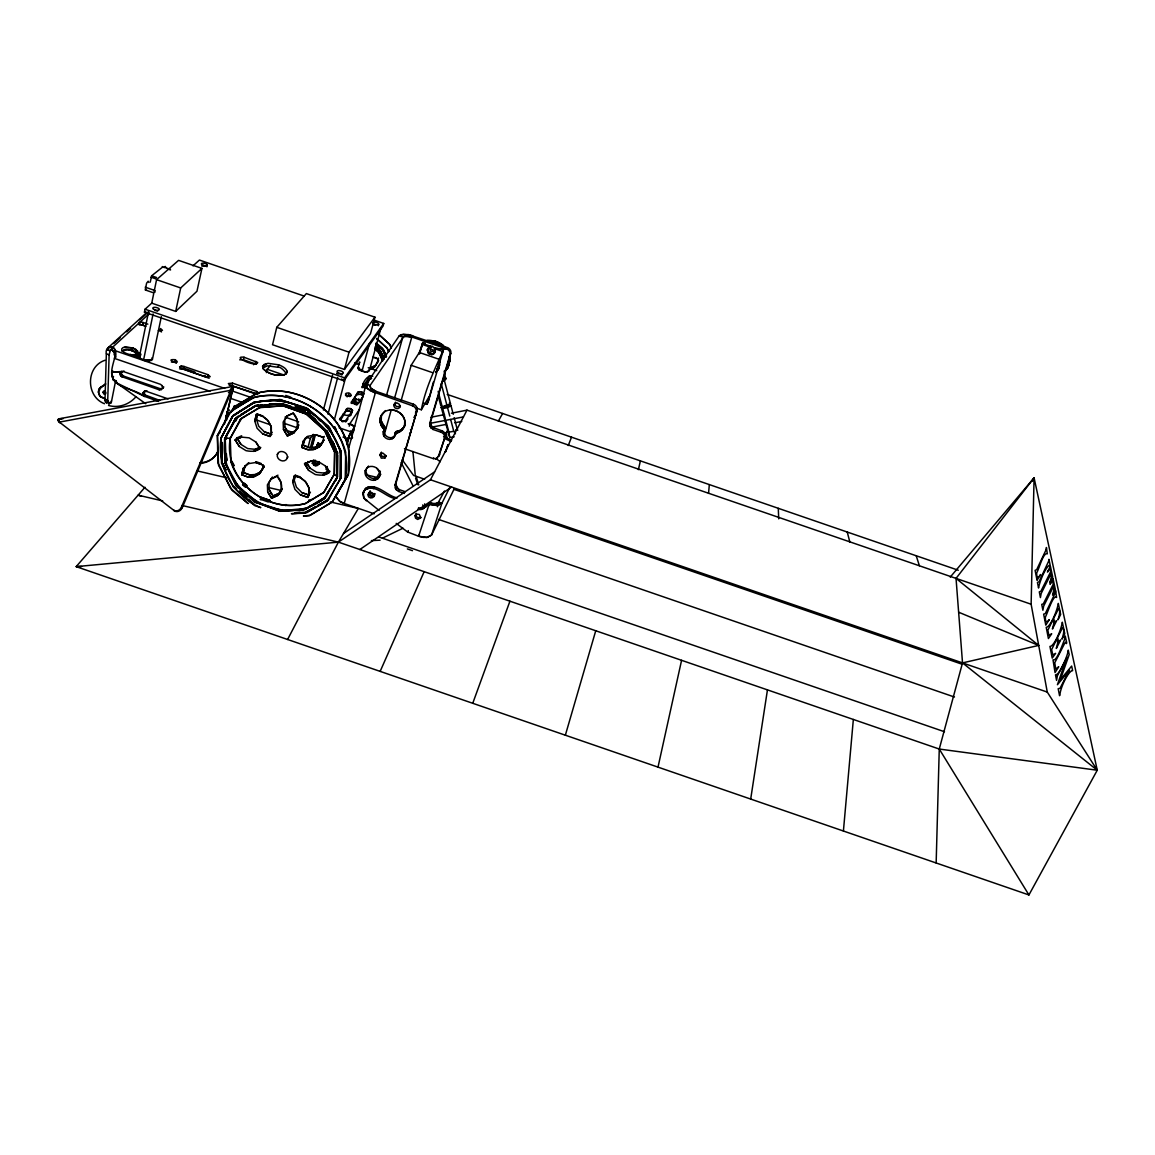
<?xml version="1.0" encoding="UTF-8"?>
<svg xmlns="http://www.w3.org/2000/svg" width="1155" height="1155" viewBox="0 0 1155 1155"><rect width="100%" height="100%" fill="white"/><g stroke="black" fill="none" stroke-linecap="round" stroke-linejoin="round"><path stroke-width="1.5" d="M287.22 457.914C288.721 452.255 279.207 448.631 277.316 454.507C276.262 459.199 282.715 463.025 286.238 459.69L287.999 456.86M314.478 460.47L315.763 460.484L313.077 461.148L312.456 463.473L315.416 466.071L317.813 465.321L319.098 461.495M319.228 463.054L317.553 464.758L314.983 464.454L313.308 462.39L313.785 460.065M327.24 466.505L325.984 469.204L328.395 471.615M340.711 450.638L340.869 478.055L326.519 501.515L304.963 513.123L291.421 513.73L306.898 512.575L328.193 499.913L340.869 478.055L340.711 450.205L328.352 426.137L306.696 407.989L279.654 399.515L305.728 408.004M392.31 438.64L395.746 434.193L394.779 435.81L394.851 433.313C401.435 433.01 406.286 426.484 404.64 420.045C402.705 413.764 396.107 408.812 389.452 410.126M326.793 466.736L328.482 470.172M415.713 411.729L415.67 414.905L414.226 417.359L415.67 414.905L415.713 411.859M334.488 451.778L324.959 430.959L306.811 414.385L283.841 405.91L260.611 407.224L241.742 418.009L230.249 438.308L231.101 462.549C241.409 492.665 274.717 511.766 305.801 503.421L323.963 492.29L334.3 474.127L334.647 452.067L324.497 430.339L305.801 413.779L282.325 405.694L258.908 407.758L240.327 419.453L230.249 438.308C222.958 479.065 266.329 514.249 305.137 503.623L323.718 492.535L334.3 474.127L334.647 452.067M336.206 450.508L337.246 453.727L336.87 477.679L323.876 499.003L303.563 509.961L279.091 511.073L254.591 501.819L280.679 511.304L305.382 509.442L325.436 497.516M340.869 478.055L340.35 478.877L340.783 453.439C330.778 416.681 290.93 392.714 253.883 402.763L232.588 416.204L221.11 437.832C216.505 466.62 233.685 496.881 260.669 507.536M303.39 515.982L310.146 515.361L332.438 501.79L345.215 479.542L345.706 452.284C335.037 412.826 292.273 387.098 252.512 397.898L229.701 412.349L217.414 435.551L217.862 462.736L230.697 488.551L248.007 503.508M232.314 411.267L235.245 406.026L258.316 392.772C306.782 381.121 358.613 423.842 348.305 474.633L335.297 497.083L348.305 474.633L348.824 447.49C338.256 408.249 295.738 382.652 256.208 393.422L233.512 407.802L231.058 412.422M337.823 454.983L337.39 476.856L326.23 496.419L306.653 508.373L282.455 510.611L259.658 503.306M356.159 398.923L354.686 401.651L357.458 404.077M435.854 372.516L439.145 367.723L439.261 362.367M303.967 516.025L309.323 515.621L332.149 502.093L345.215 479.542C355.538 428.462 303.346 385.568 254.62 397.248L231.448 410.559L217.414 435.551L218.569 465.292L232.169 490.355L248.065 503.392M352.015 403.543L352.058 401.767C353.098 398.374 357.833 398.504 359.653 401.103M364.85 388.354L364.893 386.535L362.858 383.677M435.089 352.145L434.785 347.713L443.433 349.647L427.971 402.503L426.917 404.308L423.712 403.21M435.652 349.445L433.934 353.849L432.158 354.628L428.722 353.647L427.235 349.936M144.981 487.251L76.172 566.629L1028.932 894.952L1097.25 770.226L1047.267 692.076L1031.126 604.224L1034.086 477.838L950.247 577.096M363.175 387.647L364.662 384.904M368.546 466.043L365.153 470.821C363.782 476.553 370.12 481.664 375.534 480.018L378.205 478.43L380.717 474.156L377.988 478.632L373.599 480.162M385.698 455.474L382.767 453.02L379.822 454.825L381.309 458.16L384.99 457.972M381.424 452.139L380.789 454.435L382.305 456.514L386.059 456.239M936.156 862.973L939.26 749.046L962.519 662.898L956.037 578.395L1034.086 477.838L1097.25 770.226L939.26 749.046L338.401 542.128L182.042 505.471M145.79 403.774L116.597 382.926C106.26 374.942 115.283 362.107 115.587 351.423C114.157 343.526 104.499 346.644 106.347 353.834L105.018 399.515L105.336 402.128L107.227 402.748M385.351 410.574L381.367 415.829L381.078 420.16L382.507 424.448L385.438 428.115L383.215 431.826L383.142 434.309C384.11 438.698 390.116 441.123 393.552 437.889L395.746 434.193M404.929 425.257L403.528 427.884L400.135 430.512L395.833 431.696L394.851 433.313L399.168 432.129L402.575 429.487L404.568 425.747L404.755 420.536C402.835 409.029 384.124 405.492 380.37 417.417L380.082 421.748L381.497 426.051L384.442 429.732C380.789 426.426 378.306 420.232 381.367 415.829L381.237 421.041L385.438 428.115L384.139 432.692C385.091 437.081 391.112 439.492 394.534 436.272M385.019 457.929L385.727 455.604M115.471 354.094L115.587 357.343L115.471 354.094L111.804 349.619L110.562 349.489L109.133 354.787L107.718 400.439L108.498 403.73L110.822 402.951L111.443 400.814M399.904 406.863L399.399 404.337L397.031 402.936L394.577 403.745L393.913 406.098C394.606 409.462 399.731 409.563 400.395 406.069M395.559 402.171L394.894 404.524L396.439 406.661L400.193 406.401M318.448 442.625L317.033 444.877L317.856 447.62M318.419 464.252L317.582 461.538M432.288 346.37L429.487 348.146L430.858 351.351L434.309 351.134L435.045 348.824M430.902 345.807L430.786 349.171L434.208 350.34M370.452 491.25L367.94 495.437C368.748 499.032 374.105 498.657 374.567 494.946L374.624 493.734M368.792 492.867L369.268 495.278L371.477 496.636L374.567 494.946M439.362 362.843L438.871 361.732L438.236 367.406L435.911 372.314L439.145 367.723L439.838 361.919M373.787 496.304L372.213 492.925L369.658 492.608L367.983 494.21M415.035 515.707L415.497 518.104L417.691 519.476L420.824 517.801L419.308 514.451L416.738 514.119L415.035 515.707L416.392 513.34M415.757 514.322L417.157 517.599L420.839 517.454M430.988 428.202L429.646 423.813L449.974 354.816A4.88 4.418 31.8 0 0 446.639 348.954L411.815 336.986L403.831 336.394L370.048 385.51L370.87 388.455L375.794 391.256L413.432 404.207A5.27 4.692 30.7 0 1 417.071 410.458L394.88 485.389L396.382 490.067M417.071 410.458L395.833 483.7L397.334 488.363M397.349 497.877C387.127 496.39 376.039 481.534 365.471 488.579L363.161 492.478L364.07 498.368L379.114 510.467M427.783 349.084C427.09 352.78 432.389 355.422 434.915 352.578M427.798 348.709L428.895 352.463L432.692 353.762L434.468 352.997M349.027 446.999L366.164 384.182L399.182 335.888L401.045 334.661L408.35 334.546L447.447 347.626A4.865 4.418 31.8 0 1 450.768 353.459L430.454 422.355L431.811 426.729M115.182 355.134C116.337 352.03 115.197 348.767 112.122 347.106C109.393 344.811 104.325 350.759 109.956 350.557L112.627 348.117M254.793 421.113L256.381 414.298L262.199 416.002L267.166 419.64L271.093 426.224L271.338 433.327L270.068 436.46L262.676 433.861L257.089 428.26L254.793 421.113L256.381 414.298L262.979 416.406L268.321 420.969L271.31 427.018L271.338 433.327L272.132 432.288M264.278 431.782L271.656 434.381L264.278 431.782L258.706 426.195L256.424 419.077L256.728 415.511M708.549 493.387L709.329 484.595M843.41 831.023L853.343 719.464M351.856 412.681L349.012 410.834L345.951 411.209L340.624 420.016M382.753 360.938L379.244 352.925L375.029 348.926M292.72 482.415L294.366 475.802L300.112 477.491L304.992 481.058L308.818 487.468L308.991 494.369L307.692 497.386L300.401 494.816L294.929 489.359L292.72 482.415L294.366 475.802L300.878 477.896L306.118 482.342L309.02 488.233L308.991 494.369L310.45 492.16M262.633 468.367L259.225 474.055L253.032 476.986L247.3 476.885L241.727 474.676L243.373 468.107L248.455 463.66L255.616 462.52L262.979 465.003L262.633 468.367L259.76 473.536L254.576 476.625L248.123 477.029L241.727 474.676L243.373 468.107M241.727 474.676L243.359 472.525L245.004 465.97L248.801 462.635M300.401 494.816L307.692 497.386L309.165 495.177L301.874 492.622L296.431 487.165L294.222 480.235L294.568 476.784M267.671 491.828L271.613 498.224L277.907 495.351C283.437 490.038 282.441 481.303 277.186 476.25L270.862 479.166L267.382 484.855L267.671 491.828L271.613 498.224L277.907 495.351L282.167 488.594M296.084 430.252C299.333 424.708 297.528 417.547 293.197 413.129L286.729 416.19L283.163 422.109L283.423 429.328L287.422 435.94L293.861 432.923L297.6 428.187M449.771 416.089L447.534 407.614L448.544 406.055L441.297 407.6L449.757 437.586L454.204 436.807M323.876 439.81L319.589 446.667L313.222 449.685L307.374 449.598L301.729 447.36L303.534 440.647L308.775 436.085L316.095 434.901L323.559 437.413L323.155 440.864L320.137 446.148L314.795 449.309L308.226 449.743L301.729 447.36L303.534 440.647M301.729 447.36L305.021 438.553L307.649 436.272M148.851 282.499L148.187 281.214L146.613 283.177L145.198 289.905L153.456 292.793M154.914 292.258L155.117 290.584L145.227 287.176M162.48 267.18L151.623 275.814L150.251 282.152M445.787 379.042L443.664 379.851M374.191 513.802L344.219 503.479L375.794 391.256L370.51 388.066L370.048 385.51L366.164 384.182L365.861 386.232L367.391 388.6L370.51 390.895L412.479 405.78A5.27 4.707 30.6 0 1 416.132 412.032M363.493 386.636C360.533 384.933 368.228 373.484 372.459 376.155M750.692 799.072L767.454 689.881M363.695 492.882L363.969 491.135L362.887 494.225L363.753 497.805L366.294 500.779L366.698 500.101M335.715 496.708L340.119 501.588L344.219 503.479L339.671 501.313L335.657 496.405M99.33 390.607L100.326 387.604L105.48 383.893M351.914 412.84C351.019 408.928 343.67 413.115 346.63 408.711L350.99 408.783L352.477 410.718L345.374 420.896L342.024 420.738L339.772 418.976L347.568 408.22L350.355 408.524L352.593 410.328L349.893 416.045M98.695 389.683L98.911 394.418M113.479 376.4L112.815 379.778L116.207 380.948M111.299 402.489L115.688 380.443L115.139 380.962M124.163 347.337L132.811 347.958L137.618 351.062C137.272 357.718 124.884 354.239 121.982 350.557L121.679 348.926L122.935 347.655L125.736 346.976L132.811 347.958L132.291 350.543C145.386 358.382 129.374 347.467 125.115 349.59M138.759 323.775L138.614 322.577L139.928 322.187A3.147 1.299 12.2 0 1 143.09 322.505L147.84 324.151M139.149 324.786L139.928 322.187L148.966 313.915M373.599 319.949L383.749 323.443L382.998 326.172L343.8 380.76L144.447 312.168L145.054 309.208L151.738 303.159L156.575 279.654L178.577 260.366L201.937 268.393L196.971 291.233L175.704 311.402L151.738 303.159M145.732 326.129L142.57 325.031L143.076 322.505M140.217 357.126L139.452 356.318L148.562 311.792M153.095 313.929L143.538 360.201L146.44 360.894M366.164 384.182L366.842 387.993L374.769 392.801M161.325 316.701L152.417 359.378L151.926 357.877M175.704 311.402L180.685 287.956L201.937 268.393M176.325 363.233L174.723 362.295L175.286 359.725C162.35 358.656 183.428 366.178 175.286 359.725M209.142 378.248L183.284 368.965L183.847 366.38L179.617 366.77L181.667 368.662L206.009 377.035L210.181 376.66L208.102 374.725L183.847 366.38M206.904 266.819L207.207 265.433A3.061 1.155 13.4 0 0 203.843 263.181A3.061 1.155 13.4 0 0 202.111 264.769A3.061 1.155 13.4 0 0 207.207 265.433M658.004 767.137L681.58 660.314M204.464 375.938L207.525 377.295L208.102 374.725M638.383 469.666L640.404 460.874M257.348 394.591L231.91 385.698L232.516 383.128L228.372 383.547L230.48 385.452L257.883 394.086M224.388 424.405L232.79 389.582L232.487 386.521L181.465 507.146A5.356 4.302 -47.9 0 1 173.712 510.25L174.477 510.842A5.342 4.302 -47.9 0 0 182.23 507.738L232.805 388.066L225.687 420.391M226.394 420.463L226.77 418.89M256.352 364.33L243.431 359.739L244.023 357.242C230.755 355.668 256.41 368.142 257.68 362.468L244.023 357.242M256.424 419.077L257.623 413.966M449.642 360.201L448.819 357.083L449.642 360.201L447.866 367.723L444.892 371.087L447.519 368.358L450.089 359.422L449.324 356.289M450.089 359.422L448.328 366.944L445.339 370.322L447.981 367.579L450.089 359.422L449.266 356.318M233.223 409.52L234.046 406.04M234.119 408.61L234.826 405.622M253.624 364.735L253.912 363.478M255.212 363.796L255.804 361.298M115.067 355.697L114.461 358.397L209.979 391.271M256.15 394.028L256.771 391.473L232.516 383.128M276.767 327.327L272.537 344.724L344.45 369.456L370.481 333.737L374.956 317.177L306.349 293.587L276.767 327.327L349.027 352.188L374.956 317.177M266.386 372.617L267.209 369.268L270.472 365.355M286.05 373.108C288.071 376.01 281.315 365.832 277.98 367.29L278.586 364.807L268.047 363.334L264.264 364.345L262.575 366.337L263.326 368.921C268.971 374.408 278.023 376.761 285.545 374.234C290.28 370.076 281.863 365.832 278.586 364.807M294.222 480.235L295.463 475.297M263.427 467.299L264.221 466.23L260.813 471.89L254.634 474.835L248.917 474.719L243.359 472.525L245.004 465.97M308.053 447.23L310.32 438.525L313.279 434.352M310.637 446.812L313.799 434.684M312.081 444.747L313.438 439.564M306.551 466.577L307.88 461.466M314.636 435.666L311.475 447.736L312.298 446.552M312.745 444.863L314.954 436.431M323.4 410.068L332.553 375.173M427.971 402.503L433.356 382.06M327.991 414.212L337.693 377.454M344.45 369.456L349.027 352.188M383.749 323.443L344.58 377.858L343.8 380.76L341.562 378.999M334.286 420.059L345.879 376.544M303.231 445.252L309.699 447.635L316.268 447.202L321.595 444.04L323.848 440.084L321.032 444.56L314.694 447.577L308.861 447.476L303.231 445.252L305.021 438.553M339.541 419.77L339.888 418.5M347.121 396.901L347.453 395.66C342.082 393.754 349.099 391.3 350.99 394.562L350.918 395.717M349.041 393.379L348.377 395.862L349.806 396.613M345.475 421.82L345.821 420.55M351.033 403.037L358.079 391.964L359.768 391.646M353.546 399.053C352.318 401.261 354.484 406.416 357.4 404.062M364.619 371.838L361.991 371.203L369.557 343.208M351.625 402.936L357.805 392.44M349.214 426.195L349.907 423.654L359.624 409.144M356.837 405.03C360.071 401.074 368.95 390.578 358.382 391.834M378.32 325.768L378.681 324.411A3.017 1.184 15.7 0 0 375.086 322.086A3.017 1.184 15.7 0 0 373.816 323.833A3.017 1.184 15.7 0 0 378.681 324.411M346.731 444.04L348.796 436.691M362.757 385.236L362.093 387.676L368.257 378.696L371.491 378.508L368.257 378.696L368.921 376.27L372.719 376.285M347.034 444.588L349.633 435.551L354.051 428.563M350.196 434.396L354.744 426.022L348.131 423.755L349.907 423.654A5.558 4.865 32.4 0 1 353.213 426.31M363.536 394.404L362.872 396.872L363.103 395.862L360.981 394.447L361.659 391.978M353.372 431.883L353.82 430.194A5.558 4.865 32.4 0 0 353.921 428.245M366.409 387.416L369.485 378.797L369.181 379.937M358.902 365.052L359.754 361.963L358.469 364.893M386.535 395.342L402.806 337.13L406.199 336.004L411.815 336.986L412.696 335.672L403.355 334.228L399.182 335.888L402.806 337.13M383.908 435.911L391.242 409.881M394.678 397.724L411.815 336.986M401.03 400.929L411.166 365.298L419.337 352.477L422.788 342.544L425.083 343.338L424.823 344.204M419.482 354.109L422.788 343.078M420.752 349.676L422.196 344.681M416.551 408.134L421.358 409.78C425.387 388.282 434.829 369.152 443.433 349.647L442.408 353.127M441.138 348.853L446.639 348.954L447.447 347.626M426.917 404.308L429.256 396.295L421.358 409.78M565.358 735.201L595.749 630.745M438.38 456.442L445.209 436.431A4.75 4.23 28.2 0 0 441.961 430.815L432.288 427.22L430.584 424.722M438.943 456.037L445.209 436.431M446.552 449.411L445.296 452.255L447.996 444.661L446.783 448.631M343.021 437.066L348.146 438.828L350.052 433.486M396.208 523.388L407.614 532.007L418.586 536.238L429.588 502.901L433.01 503.739L437.904 503.176L444.516 491.019M428.548 506.107L429.588 502.901L435.478 503.825L438.943 502.18L441.917 503.248L449.844 487.295M437.456 506.742L438.943 502.18M417.821 509.052A5.154 4.505 26.7 0 0 423.12 508.662L428.88 504.273L437.11 505.558L441.917 503.248L431.551 535.039L427.624 537.349L423.322 537.378L418.586 536.238L419.294 534.837M231.996 391.92L232.891 388.066L230.755 391.112L230.047 390.433L59.367 422.109L57.75 419.929L59.136 418.789L232.617 386.506L232.501 391.343L228.445 392.585M349.055 435.984L350.903 431.84L339.122 427.783M472.742 703.294L509.933 601.192M568.26 445.541L571.508 437.168M369.023 379.865L369.485 378.797L368.921 379.807M380.154 671.387L424.159 571.653M445.715 379.143L444.126 371.159M163.822 386.983L161.209 389.827L159.188 389.798L121.318 376.501M230.047 390.433L232.617 386.506M1032.541 481.058L1034.086 477.838M105.596 393.999L103.907 394.057L102.983 392.281L103.82 391.357L105.697 392.05M438.481 367.507L438.886 366.64M439.117 366.207L439.781 364.807M454.262 488.724L431.551 535.039L426.744 537.465L418.586 536.238M115.024 351.568L114.1 354.585L114.836 355.639M163.274 388.066L160.242 388.701L123.527 376.068L121.405 374.22L121.564 371.39L121.188 373.7L122.199 375.231M128.696 349.691L136.406 351.885M423.12 508.662L429.588 502.901M407.614 532.007L408.336 530.607M287.595 639.495L338.401 542.128L358.324 508.474L330.287 501.934M260.568 507.608L254.562 505.544L233.483 487.295L221.5 463.184L221.11 437.832L232.328 416.493L253.638 402.951M221.11 437.832L232.964 415.728M81.557 566.542L76.172 566.629L338.401 542.128L430.469 479.773L466.995 410.14L1031.126 604.224M235.057 419.164L224.59 439.03L224.835 462.534L235.707 484.97L254.475 501.732M144.606 390.866L144.072 393.451L145.054 394.967L159.693 400.381M227.78 413.981L228.344 412.898L225.774 415.786M337.246 453.727L326.316 430.425L306.118 412.537L280.752 403.802L255.457 406.04L235.418 418.673L224.59 439.03L237.584 416.349M221.746 437.052L233.223 415.439L254.504 401.998L281.344 399.616M235.678 421.127L237.338 418.009M404.467 448.703L433.298 458.622L433.702 457.856M435.392 351.697L431.696 354.672L428.361 353.329L427.278 349.46L430.367 346.182L424.535 344.176L425.083 343.338M444.43 437.904A4.75 4.23 28.2 0 0 441.167 432.288L441.961 430.815M369.817 491.063L369.282 493.214L370.798 495.25L374.465 495.033M262.07 470.085L264.221 466.23M427.87 348.478L430.367 346.182M395.039 487.915L398.475 491.409L399.413 489.691L405.347 491.741M429.761 426.181L432.923 429.443L433.731 427.985M439.752 454.622L436.388 458.679L433.298 458.622M498.354 421.07L502.613 413.476M394.88 485.389L395.833 483.7M429.646 423.813L430.454 422.355M353.892 398.937L352.058 401.767M357.14 394.894L359.104 394.1M363.435 386.737L362.237 386.723L365.327 385.077L364.634 386.088M335.123 481.519L336.827 478.56M377.945 361.558L374.696 366.9L372.675 368.127M449.974 354.816L450.768 353.459M380.399 471.211L376.79 477.318L366.265 474.864M317.683 443.78L321.379 443.506M385.683 456.846L386.174 456.023M404.568 425.747L405.044 424.939M412.479 405.78L413.432 404.207M287.393 415.627L284.722 420.059L284.967 427.263L288.952 433.861L295.377 430.844L298.957 424.968M379.822 454.825L380.818 453.179M298.192 425.993L293.861 432.923L287.422 435.94L283.423 429.328M272.421 477.001L268.956 482.675L269.231 489.633L270.79 493.012L273.172 496.015L279.452 493.142L281.618 490.586M324.136 498.57L337.39 476.856L337.231 451.923L337.866 453.309M365.153 470.821L366.164 469.147C364.807 474.878 371.13 479.946 376.53 478.329L379.201 476.755M282.065 488.911L279.452 493.142L273.172 496.015L271.613 498.224M378.638 360.346L374.177 367.391L370.221 369.311M164.14 267.614L165.237 266.415L165.8 267.354M383.215 431.826L384.211 430.223M393.956 404.813L394.938 403.239M429.487 348.146L430.324 346.803M230.538 460.455L231.014 459.719M345.215 479.542L348.305 474.633M363.161 492.478L365.745 488.305L368.806 486.703L374.523 487.323L373.744 488.681L370.452 487.843L364.662 489.922M380.5 328.525L381.078 327.616L369.427 370.437L367.203 371.896L364.792 371.823M305.31 462.823L304.574 463.891L308.602 470.359L315.272 474.517C320.224 475.398 326.778 476.048 330.056 471.341M348.146 438.828L348.911 437.644M346.096 421.676L348.002 418.861M359.234 402.243L361.963 398.215M312.471 462.202L313.294 461.004M354.715 400.467L355.408 399.442L355.971 401.839L358.859 402.98M319.487 446.855L321.465 443.982M378.06 361.183L377.483 362.035L378.479 358.021M317.033 444.877L317.842 443.708L318.679 446.436M324.281 436.373L323.559 437.413L316.095 434.901M363.219 396.382L362.526 395.284M357.66 367.622L358.44 368.286M270.862 479.166L277.965 475.167M277.316 454.507L278.095 453.453M287.422 435.94L288.952 433.861L295.377 430.844M454.146 417.662L457.25 429.487L455.604 430.339L457.539 429.256M270.862 435.406L270.068 436.46L262.676 433.861M146.483 289.457L145.761 290.107M241.655 435.767L236.876 437.933L235.201 440.012L239.33 446.509L246.044 450.681C251.039 451.619 257.377 452.096 260.785 447.49M447.49 439.304L445.902 432.908L447.418 431.219M445.946 433.428L447.447 430.757M437.528 370.466L439.001 368.561M404.51 426.484L400.901 430.093L395.833 431.696M358.339 366.611L358.021 368.734L359.465 370.019L365.182 371.852M444.718 406.589L443.765 407.296L447.62 406.849M217.414 435.551L220.302 432.071M263.759 366.814L262.979 367.637L267.585 365.817L277.98 367.29M442.639 381.049L444.401 380.616L445.931 378.017M443.924 380.818L444.949 379.605M98.738 389.466L105.711 384.052M99.835 388.412L101.481 386.535L99.229 388.658L98.262 391.877M162.768 388.08L162.119 385.568L160.357 384.283L123.527 371.607L120.178 372.762L120.293 375.303L122.416 377.151L123.527 376.068L122.286 375.346M239.706 359.811L243.431 359.739M144.447 391.155L143.927 392.671L145.155 395.082M146.526 360.88L149.428 360.966L152.388 359.393M159.188 389.798L160.242 388.701M146.382 395.804L144.476 396.497C135.077 388.167 111.154 388.686 111.746 372.127L112.872 371.058M158.639 401.492L144.072 396.194L143.105 392.556L147.003 390.866M121.723 350.947L128.45 349.662M366.626 468.251C370.943 464.238 378.595 467.125 379.822 472.756L379.735 475.846L379.75 472.453L376.92 468.425M441.917 503.248L437.99 505.457L428.88 504.273M151.348 360.461L150.453 360.447M436.72 368.921L438.987 366.698M103.936 397.97L100.283 396.497L98.305 392.267M117.16 382.377L116.597 382.926L144.072 396.194L142.902 393.148L144.981 391.285M124.09 371.073L122.329 371.462M148.071 360.938L141.112 359.061L139.582 357.574L140.333 355.466M102.983 392.281L104.08 391.227L105.683 393.234M353.661 402.647L354.686 401.651L353.661 399.327M312.182 463.328L313.308 462.332M107.184 349.604L109.783 347.222M113.681 343.67L120.178 337.736M126.675 331.817L130.573 328.251M139.668 319.949L146.165 314.03M107.964 347.828L145.689 313.467M193.001 265.852L199.425 260.048L304.27 296.113M135.785 396.959C129.172 404.597 118.344 408.321 108.556 405.492M326.504 500.967L328.713 499.076L317.625 505.673L327.053 500.678M448.357 405.939L449.656 404.957L451.042 405.838L453.251 414.284M445.339 418.659L442.654 408.495L443.968 407.513M437.586 457.958L435.522 458.809M359.84 549.506L451.605 487.049M343.526 533.466L434.627 471.832M233.137 415.612L253.725 402.258L279.582 399.515M235.331 418.846L254.735 406.286L279.524 403.658C305.555 408.61 328.41 425.516 336.697 451.446L336.87 477.679L337.39 476.856L334.3 474.127M239.33 446.509L235.201 440.012L241.583 437.11L249.148 437.846L255.876 442.033L259.976 448.544L253.58 451.417M308.602 470.359L304.574 463.891L311.056 461.018L318.65 461.769L325.335 465.941L329.348 472.424L322.851 475.268M318.044 501.934L325.551 497.343L317.798 501.963M319.011 501.848L323.516 499.09M375.866 365.197L370.192 368.2M261.348 471.384L256.179 474.46L249.74 474.864L243.359 472.525M318.823 501.862L323.472 499.09M374.884 493.661L371.867 493.575L370.293 491.496M240.601 414.616L255.313 406.199M256.757 405.376L257.926 404.712M122.055 371.477L119.976 373.354L121.073 376.313M378.71 352.434L382.536 360.663M393.292 437.023L394.36 436.431M409.563 433.587L411.223 431.999L410.53 429.53M324.411 498.18C282.888 532.051 215.581 490.225 225.225 438.236L235.808 418.182L255.356 405.521L262.041 404.813M378.984 476.943L374.61 478.473M364.937 489.662C375.13 483.425 385.25 496.895 394.967 498.484M313.582 465.09L314.911 464.411M438.135 395.645L440.835 405.853L442.192 406.733L447.072 405.867L450.58 404.091L444.314 380.226M443.635 406.416L441.297 407.6L442.654 408.495L447.534 407.614L451.042 405.838M369.586 368.488L375.346 365.687M382.406 538.187L402.994 528.196M286.729 416.19L293.197 413.129L297.21 419.799L297.441 427.032M447.332 405.001L445.108 405.708M444.545 406.69L444.458 407.556M447.707 405.881L449.656 404.957L444.805 405.838M442.654 408.495L444.675 407.556M235.201 440.012L241.583 437.11M240.991 444.415L236.876 437.933L240.991 444.415L247.675 448.573L255.197 449.309L259.976 447.158M304.574 463.891L311.056 461.018M306.58 462.881L310.074 468.208L316.73 472.352L324.281 473.088L329.146 470.966M357.704 394.303L360.981 394.447M105.018 360.273C85.672 366.525 85.788 396.641 104.513 403.745M427.004 340.494C433.63 340.104 441.181 341.995 445.123 347.742M426.325 341.245L434.987 341.793L442.495 345.778M350.889 395.746L345.504 395.616M255.197 449.309L258.648 448.299M367.03 371.91L367.723 371.722M324.281 473.088L327.775 472.092M171.402 362.064L174.723 362.295M123.643 349.936L124.971 349.59M179.545 368.849L183.284 368.965M263.802 366.756L265.997 366.207M266.603 363.724L262.618 366.178L263.181 368.705C268.783 374.393 278.124 376.877 285.718 374.133L287.176 372.112L286.671 370.625M446.581 407.21L447.534 407.614M441.297 407.6L444.025 406.964M357.169 403.788L354.484 403.875L351.38 401.796M956.037 578.395L1038.692 645.428L962.519 662.898L1097.25 770.226M308.703 500.144L311.735 499.494M430.656 417.316L444.502 414.587M451.417 413.216L466.995 410.14M430.382 423.279L463.444 416.912M344.493 421.084L343.699 421.07M431.898 427.105L445.946 424.448M454.724 422.788L461.755 421.46M446.913 431.883L448.183 431.652M445.787 420.348L448.905 432.158L453.771 431.291L455.474 433.789M336.971 373.643L339.368 373.657L338.574 373.541M59.136 418.789L63.077 418.673M180.714 368.589L181.552 368.618M180.873 366.077L179.718 367.261M181.277 366.02L182.115 366.048M253.956 402.922C290.093 392.714 329.016 415.699 340.191 451.013L340.35 478.877M272.219 403.745L269.072 404.077L276.204 403.673M342.27 421.589L345.648 421.243M357.79 367.564L359.191 367.434M310.06 505.789L311.186 505.688M147.263 359.884L143.538 360.201L140.246 358.252M341.837 421.445L345.359 421.142M145.256 391.271L146.454 391.415M139.423 324.714L142.57 325.031M351.192 415.006L346.269 415.381L342.905 414.226M285.834 504.562L286.108 504.648M295.189 512.647L299.997 512.286M306.393 511.795L316.196 506.525L305.512 512.271L295.362 512.733M121.766 371.506L111.746 372.127L120.986 371.852M316.845 446.292L318.419 446.205L317.986 445.296M319.502 464.108L315.647 463.53L313.178 460.296M371.419 540.598L380.096 540.194M201.677 265.968L204.637 266.3M62.052 418.601L57.938 419.438L60.176 422.744L58.4 421.171M426.484 341.245L434.482 341.649L442.423 345.879M359.999 369.571L358.974 369.586L361.991 371.203M456.875 430.122L457.799 430.266M441.253 348.897L446.639 348.954M230.249 438.308L225.225 438.236L226.178 464.353M229.21 385.337L231.91 385.698M368.676 371.419L367.045 371.376M359.523 369.975L360.533 370.004L359.234 368.95M358.815 369.427L359.653 370.134M359.898 369.485L361.645 369.557M426.801 340.494L434.944 340.898L442.885 345.128M355.812 404.019L351.957 402.691M144.447 312.168L149.024 312.572M155.03 310.349L157.658 311.2M375.216 324.974L373.946 324.772M135.944 349.503L137.792 352.03M279.539 511.059L280.679 511.304M128.523 349.676L133.403 350.86M348.218 437.803L351.741 438.611M313.684 462.664L318.939 463.891M197.101 470.879L226.885 477.824M268.956 487.627L281.214 490.485M162.711 500.938L138.124 495.163L141.502 496.332M158.336 330.59L162.465 330.316L160.516 328.511L159.996 331.037L161.541 331.933M369.196 369.86L369.023 369.441M365.976 387.618L362.915 386.16M150.251 359.624L151.781 360.042M139.51 356.216L133.893 354.614L139.51 356.837M140.693 355.264L136.579 353.979L140.058 355.74M295.839 406.17L305.295 409.188M283.105 403.86L290.901 406.358M305.194 410.92L294.02 407.354L304.819 411.339M269.909 500.476L261.016 497.285L270.241 500.462M284.693 505.211L285.877 505.587M372.863 357.184L377.887 358.873L374.653 357.328M255.616 462.52L262.979 465.003M337.043 373.094L338.227 373.498L337.635 373.036M373.426 324.353L375.722 325.147M432.345 346.385L434.742 348.146M421.705 344.233L429.833 347.034M434.266 348.565L442.394 351.351M419.337 352.477L439.983 359.58M162.306 266.574L170.391 269.346M167.331 268.841L170.565 269.952M151.623 275.814L156.546 277.503M411.166 365.298L432.201 372.531M151.031 277.2L155.954 278.889M156.575 279.654L180.685 287.956M447.187 394.404L958.289 570.238M354.599 363.002L358.007 364.186M368.214 367.694L376.732 370.625M145.054 309.208L344.58 377.858M145.617 326.215L140.838 324.569A3.147 1.299 12.2 0 1 138.889 323.14L112.511 347.294L112.006 349.893L114.922 353.416L115.442 350.802L224.619 388.383M267.209 369.268L284.043 375.057M443.52 432.981L446.884 434.136M432.923 429.443L441.167 432.288M285.733 395.414L290.786 397.161M307.418 408.596L329.709 427.884L341.303 452.644M295.911 406.228L305.83 409.65M183.01 367.925L194.921 372.026M233.137 391.314L251.646 397.681M106.347 353.834L109.133 354.787M230.451 398.316L242.391 402.431M285.025 417.099L298.683 421.806M257.68 414.183L262.748 415.93M284.693 423.481L298.207 428.13M255.183 419.539L270.227 424.722M285.256 429.891L293.615 432.764M306.985 437.37L310.32 438.525M430.469 479.773L1047.267 692.076M424.636 479.238L413.606 475.441L402.214 459.762M453.612 489.215L961.725 664.096M145.025 390.866L168.154 398.894M398.475 491.409L404.409 493.445M105.942 399.37L100.817 397.017L98.984 394.692M109.48 402.489L110.822 402.951L109.133 403.932L107.718 400.439L105.018 399.515L106.448 403.008M438.553 519.418L954.478 697.043M255.934 461.654L261.03 463.415M295.045 475.124L300.141 476.885M379.114 537.061L944.487 731.736M407.369 548.914L412.479 550.675M268.307 501.992L260.164 499.177L260.857 499.754M301.874 492.622L309.165 495.177M958.751 612.265L1038.692 645.428M204.753 376.039L207.525 377.295M443.549 436.59L451.648 440.358M444.545 438.496L451.027 441.513M256.771 391.473L258.908 393.393M140.896 354.152L137.907 352.708L140.549 354.224M132.811 347.958L135.9 349.46M399.413 489.691L395.992 486.212M203.453 265.462L204.854 266.256M320.108 446.263L317.726 443.044M341.995 374.783L340.263 373.917L341.736 374.624M203.092 265.477L204.132 266.126M449.208 403.21L450.58 404.091M60.176 422.744L58.501 420.795M435.984 458.492L440.199 461.711M59.367 422.109L174.477 510.842M181.465 507.146L182.23 507.738M258.114 502.8L238.103 486.385L226.943 465.754M244.384 483.627L246.982 485.764M242.521 484.71L245.279 486.962M307.634 412.97L316.513 420.406M308.688 411.223L311.085 413.23M318.332 419.294L320.772 421.344M363.19 392.83L363.912 393.884M376.198 342.977L382.464 348.334L386.463 356.433M375.75 343.598L382.031 348.969L386.03 357.083M375.938 345.056L379.677 348.261M375.895 346.616L379.937 350.052L384.167 358.613M375.447 347.222L379.49 350.687L383.821 359.436L380.63 352.188L374.985 347.078M256.064 502.829L236.198 485.62L224.936 462.722M234.104 486.472L236.789 488.796M239.46 491.12L247.156 497.776M244.023 482.949L246.737 485.302M243.099 484.826L245.654 487.035M228.878 409.549L229.325 410.372M326.1 426.31L326.851 426.96M239.792 491.337L245.986 496.867M248.556 499.148L253.667 503.724M359.768 400.15L358.469 399.067L359.45 399.803M376.357 343.324L383.677 349.936L386.477 356.173M375.924 343.945L383.243 350.571L386.044 356.808M378.118 333.824L389.524 344.147L391.126 347.742M376.689 338.632L386.939 347.9L388.542 351.51M307.779 412.422L315.257 419.265M374.985 348.954L378.811 352.52M377.93 333.535L390.015 344.84L391.386 347.987M376.559 338.429L387.43 348.593L388.816 351.755M375.577 346.63L381.511 352.174M162.191 385.698L162.566 386.477M317.914 461.913L318.289 462.693M317.524 447.245L317.163 446.48M363.233 383.879L364.677 386.073M255.876 442.033L259.976 448.544M306.855 463.04L310.074 468.208M325.335 465.941L329.348 472.424M269.231 489.633L273.172 496.015M939.26 749.046L1028.932 894.952M277.186 476.25L281.141 482.703L281.401 489.691M284.967 427.263L288.952 433.861M231.852 461.134L234.205 465.479M230.812 461.148L233.368 465.884M326.966 430.7L329.868 436.345M332.784 442.019L334.271 444.892M401.132 462.505L413.144 486.067M422.744 504.908L424.347 508.056M222.915 463.949L226.019 470.201L222.915 463.79M231.419 461.524L233.671 466.071M225.889 454.016L226.553 458.838M226.799 411.541L227.391 414.039M334.647 426.888L336.928 431.782M332.784 442.206L335.744 448.674M334.921 427.133L336.365 430.339M382.204 353.733L384.254 358.425M231.938 386.954L232.429 388.398M415.569 478.127L417.792 484.696M225.947 457.611L226.914 460.585L226.351 453.554M916.218 555.757L919.38 565.705M416.103 476.293L418.76 484.912M424.621 503.854L425.69 507.29M350.6 430.931L352.506 437.817M441.224 383.662L447.072 405.867M450.667 419.482L453.771 431.291M438.135 391.401L442.192 406.733M847.236 532.036L849.878 542.143M444.011 375.779L444.906 379.215M448.905 432.158L449.757 437.586M412.913 451.547L415.208 474.59M240.327 419.453L240.384 420.406M778.282 508.315L778.715 518.855M226.481 438.813L226.351 435.218L226.322 438.828M221.832 442.437L222.135 462.39M221.818 442.351L222.034 461.812M105.74 392.931A1.906 1.588 39.8 0 1 104.282 391.097M217.573 452.341A26.089 22.061 36.3 0 1 199.685 462.78M218.338 449.916A26.103 22.075 36.3 0 1 200.71 463.328M438.525 363.493A10.929 9.846 32.1 0 1 436.922 370.12M423.827 507.29A5.14 4.49 26.7 0 1 418.543 507.68M1068.043 651.738C1066.253 659.115 1059.496 675.011 1055.482 674.823L1056.565 680.382L1057.388 675.776L1066.902 657.325L1057.417 684.727L1069.573 670.044L1059.972 688.366L1058.182 688.698L1059.554 695.685L1059.9 695.007C1060.391 687.254 1068.592 670.55 1072.634 670.651L1071.652 666.06L1060.304 679.819L1069.212 654.582L1068.26 650.135L1068.043 651.738M1057.72 642.931L1056.305 648.446L1060.665 639.957L1058.572 641.631L1057.59 637.401L1062.528 627.771C1066.845 630.803 1057.749 647.594 1064.766 633.72L1062.311 622.213C1061.272 629.663 1053.894 646.8 1049.938 646.425L1052.219 658.119L1055.612 653.369L1052.725 654.827L1051.642 649.586L1056.926 638.715L1057.72 642.931M1053.793 623.642L1052.407 629.013L1056.666 620.654L1054.63 622.343L1053.678 618.286L1058.514 608.786C1062.658 611.818 1053.822 628.046 1060.665 614.474L1058.312 603.415C1057.229 610.778 1050.112 627.41 1046.213 627.295L1048.408 638.542L1051.714 633.806L1048.899 635.322L1047.845 630.298L1053.028 619.571L1053.793 623.642M1054.111 589.05L1052.566 595.143L1055.338 589.425L1052.97 578.323C1046.387 592.934 1052.797 575.363 1053.187 584.315L1043.34 603.848L1041.738 604.383L1042.893 610.244L1043.672 606.057L1053.591 586.249L1054.111 589.05M1051.454 576.576L1049.938 582.568L1052.667 576.908L1050.371 566.094C1043.875 580.604 1050.184 563.178 1050.574 571.956L1040.872 591.302L1039.298 591.865L1040.41 597.583L1041.189 593.453L1050.963 573.833L1051.454 576.576M1048.754 560.955L1038.995 581.831L1037.45 582.394L1038.547 588.039C1039.803 580.676 1046.141 565.979 1050.112 564.867L1048.928 559.323L1048.754 560.955M1065.083 638.21C1062.701 643.682 1056.652 662.162 1053.014 659.794L1055.035 672.557L1058.745 666.738L1055.742 669.005L1054.76 662.782L1064.65 643.393L1065.516 642.267L1066.383 643.609L1066.729 642.931L1065.257 636.015L1065.083 638.21M1055.396 592.558L1045.304 613.579L1043.644 614.142L1045.795 625.144C1054.27 611.255 1044.827 629.432 1045.376 617.059C1047.715 612.857 1053.302 593.843 1056.58 597.453L1055.569 590.508L1055.396 592.558M1046.242 549.419L1036.67 569.689L1035.097 570.353L1037.06 580.359C1045.506 565.575 1036.295 584.993 1036.714 572.909C1039.37 568.188 1043.369 551.931 1047.311 553.851L1046.416 547.499L1046.242 549.419M147.797 359.826L149.775 360.418L147.797 359.826M139.538 357.242L130.399 354.498L139.553 357.371M311.359 406.979L310.608 406.445L311.359 406.979M254.663 504.273L254.663 504.273M153.557 309.208A3.306 1.328 12.5 0 0 159.101 309.843A3.306 1.328 12.5 0 0 155.55 307.36A3.306 1.328 12.5 0 0 153.557 309.208M337.953 372.646A3.234 1.357 15.1 0 0 343.237 373.195A3.234 1.357 15.1 0 0 339.426 370.625A3.234 1.357 15.1 0 0 337.953 372.646"/></g></svg>
